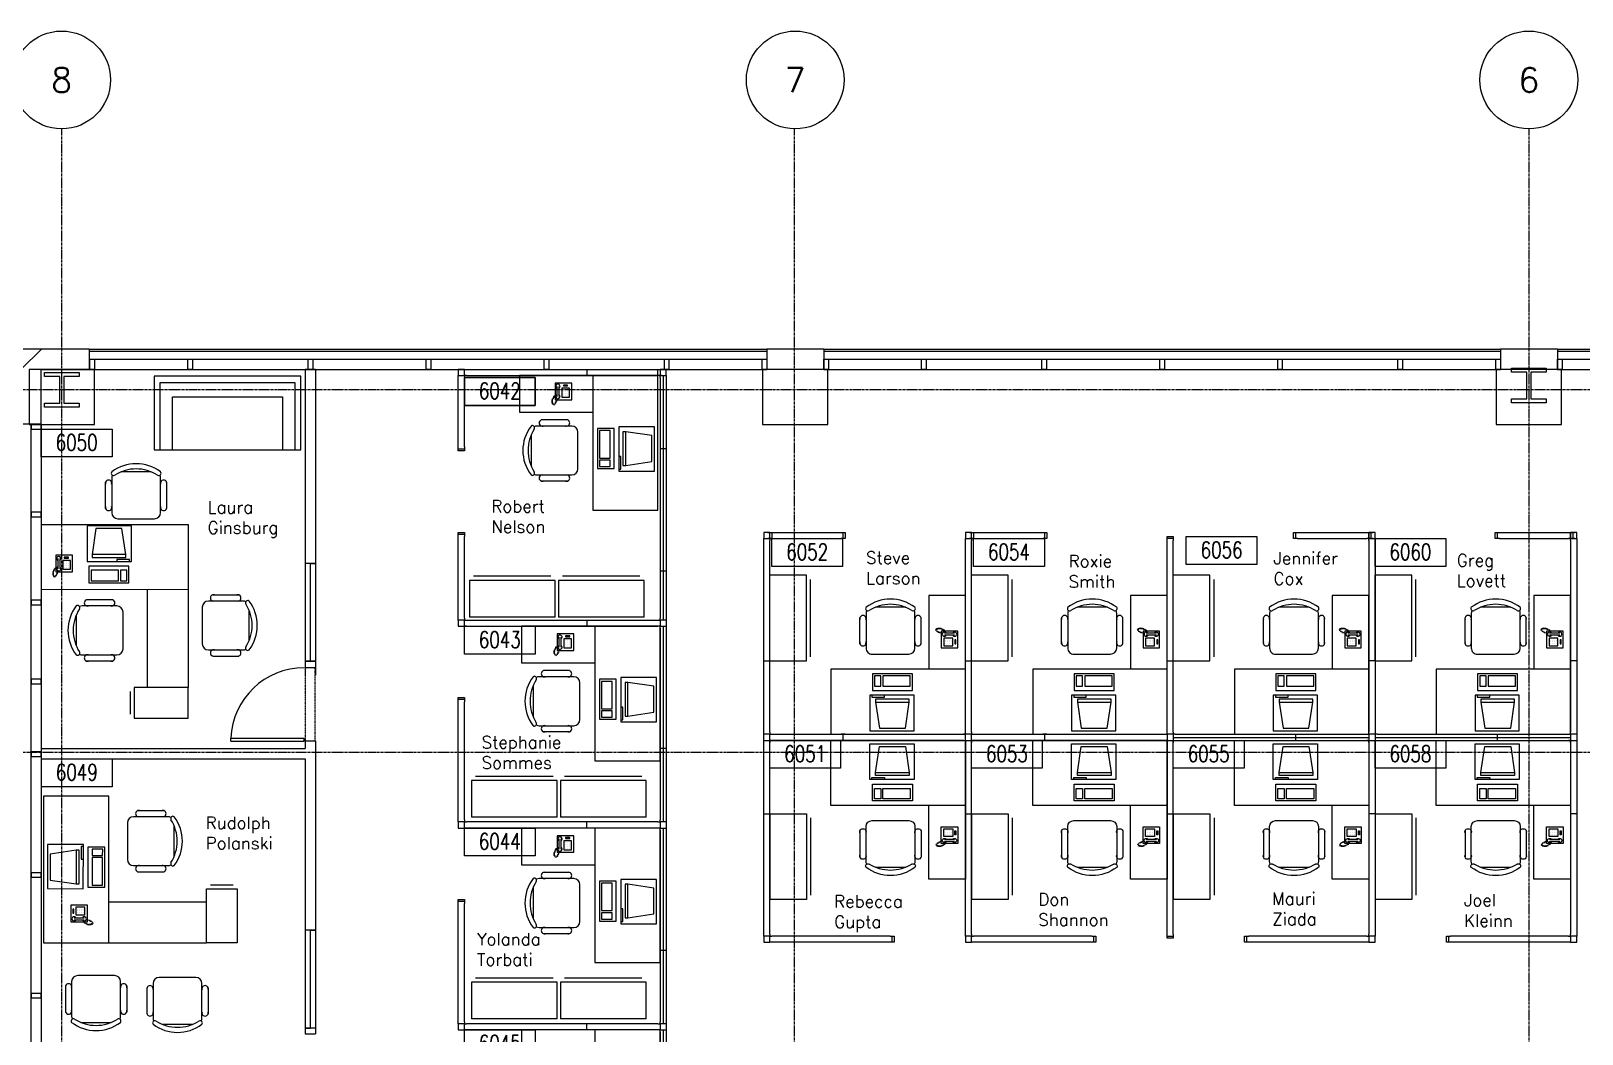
# Model space of a CAD drawing. Header units: inches. Extents: x 736 to 3540, y 736 to 3540.
# Drawn here: x 1209 to 1970, y 3048 to 3540 of the extents above; entities that cross this region are included whole.
import ezdxf
from ezdxf.enums import TextEntityAlignment as Align

# ---------------------------------------------------------------- set-up
doc = ezdxf.new("R2010")
doc.units = ezdxf.units.IN
doc.header["$MEASUREMENT"] = 0
doc.linetypes.add('CENTER', pattern=[2, 1.25, -0.25, 0.25, -0.25])
doc.linetypes.add('HIDDEN2', pattern=[0.1875, 0.125, -0.0625])
doc.layers.get('0').update_dxf_attribs({"linetype": 'CONTINUOUS', "lineweight": 18})
for name, color, linetype, lineweight in [('BUILDING SHELL', 151, 'CONTINUOUS', 18), ('CHAIRS', 4, 'CONTINUOUS', 18), ('COLUMNS', 8, 'CONTINUOUS', 18), ('CPU', 6, 'CONTINUOUS', 18), ('CUBICLE PANELS', 6, 'CONTINUOUS', 18), ('DOORS', 3, 'CONTINUOUS', 18), ('EMPLOYEE', 1, 'CONTINUOUS', 18), ('FURNITURE', 3, 'CONTINUOUS', 18), ('GRID', 255, 'CONTINUOUS', 18), ('GRIDLN', 9, 'CENTER', 18), ('HEADERS', 5, 'HIDDEN2', 18), ('PHONES', 30, 'CONTINUOUS', 18), ('ROOM NUMBERS', 21, 'CONTINUOUS', 18), ('TERRACE', 4, 'CONTINUOUS', 18), ('WALLS', 6, 'CONTINUOUS', 18), ('WINDOWS', 8, 'CONTINUOUS', 18), ('WINDOWS-MULLIONS', 8, 'CONTINUOUS', 18)]:
    doc.layers.add(name, color=color, linetype=linetype, lineweight=lineweight)
doc.styles.add('ARCHITXT', font='simplex.shx')
doc.styles.add('HL-LD', font='simplex.shx')
doc.styles.add('ROMANS', font='romans', dxfattribs={"width": 0.75, "height": 8})

# ---------------------------------------------------------------- blocks, each defined once
blk = doc.blocks.new('NCL-HL')
blk.add_circle((0, 0), 0.25)
at = {"style": 'HL-LD'}
blk.add_attdef('#', text='', height=0.125, dxfattribs=at).set_placement((0, 0), align=Align.MIDDLE)
blk = doc.blocks.new('DR-36')
for p, q in [((0, 36), (0, 0)), ((0, 36), (1.5, 36)), ((1.5, 36), (1.5, 0)), ((0, 0), (1.5, 0))]:
    blk.add_line(p, q)
blk.add_arc((0, 0), 36, 0, 87.61406)
blk = doc.blocks.new('RMNUM')
at = {"lineweight": -2}
blk.add_lwpolyline([(-16.33354, 6.674702), (18.388073, 6.674702), (18.388073, -6.982766), (-16.33354, -6.982766), (-16.33354, 6.674702)], dxfattribs=at)
at = {"lineweight": -2, "style": 'ROMANS', "width": 0.75}
blk.add_attdef('NUMBER', text='', height=8, dxfattribs=at).set_placement((1.027267, 0.114097), align=Align.MIDDLE_CENTER)
blk = doc.blocks.new('CHAIR1')
for p, q in [((0, 9), (0, -9)), ((20, 12), (3, 12)), ((5.12, 15.04), (17.88, 15.04)), ((23, -7.44), (23, 7.44)), ((3, -12), (20, -12)), ((5.12, -15), (17.88, -15))]:
    blk.add_line(p, q)
for centre, radius, start, end in [((3, 9), 3, 90, 180), ((5.56, 13.54), 1.56, 73.7398, 286.2602), ((17.44, 13.54), 1.56, 253.7398, 106.2602), ((20, 9), 3, 62.41556, 90), ((22.34, 11.12), 1.1, 53.30994, 212.02741), ((4.82, 0), 19.64, 327.57575, 32.42425), ((7, 0), 20, 323.1301, 36.8699), ((3, -9), 3, 180, 270), ((5.56, -13.5), 1.56, 73.7398, 286.2602), ((17.44, -13.5), 1.56, 253.7398, 106.2602), ((20, -9), 3, 270, 297.58444), ((22.34, -11.12), 1.1, 147.97259, 306.69006)]:
    blk.add_arc(centre, radius, start, end)
blk = doc.blocks.new('DESK2')
for p, q in [((33, 0), (-33, 0)), ((-33, 0), (-33, -68)), ((33, -32), (33, 0)), ((-33, -32), (33, -32)), ((-15, -68), (-15, -32)), ((-33, -68), (-15, -68))]:
    blk.add_line(p, q)
blk = doc.blocks.new('RECTANG')
for p, q in [((1, 1), (0, 1)), ((0, 1), (0, 0)), ((1, 0), (1, 1)), ((0, 0), (1, 0))]:
    blk.add_line(p, q)
blk = doc.blocks.new('FNPHONE')
for p, q in [((-9.1, 0.22), (-9.7, 0.02)), ((-8.9, 0.62), (-9.5, 0.42)), ((-8.7, 1.02), (-9.3, 0.82)), ((-8.5, 1.42), (-9.1, 1.22)), ((-8.3, 1.82), (-8.9, 1.62)), ((-7.14, 0.56), (-7.5, -0.58)), ((-7.29, 6.54), (-7.29, 1.54)), ((-6.29, 6.54), (-6.29, 1.54)), ((-3.87, 4.85), (-3.87, 4.85)), ((-3.87, 3.91), (-3.87, 3.91)), ((-3.87, 2.97), (-3.87, 2.97)), ((-3.87, 2.03), (-3.87, 2.03)), ((-2.94, 4.85), (-2.94, 4.85)), ((-2.94, 3.91), (-2.94, 3.91)), ((-2.94, 2.97), (-2.94, 2.97)), ((-2.94, 2.03), (-2.94, 2.03)), ((-2, 4.85), (-2, 4.85)), ((-2, 3.91), (-2, 3.91)), ((-2, 2.97), (-2, 2.97)), ((-2, 2.03), (-2, 2.03)), ((-9.3, -0.18), (-9.9, -0.38)), ((-9.3, -0.58), (-9.9, -0.78)), ((-9.3, -0.98), (-9.9, -1.18)), ((-9.3, -1.38), (-9.9, -1.58)), ((-9.1, -1.78), (-9.7, -1.98)), ((-8.9, -2.18), (-9.5, -2.38)), ((-8.43, -2.46), (-9.03, -2.66)), ((-7.9, -1.98), (-8.5, -2.18)), ((-7.7, -1.58), (-8.3, -1.78)), ((-7.5, -1.18), (-8.1, -1.38)), ((-7.3, -0.78), (-7.9, -0.98))]:
    blk.add_line(p, q)
for centre, start, end in [((-6.79, 6.54), 298.49146, 241.50854), ((-6.79, 1.54), 118.49146, 61.50854)]:
    blk.add_arc(centre, 1.05, start, end)
for p, xscale, yscale, zscale in [((-8.21, 0), 8.20528234483245, 8.104073169521023, 8.20528234483245), ((-4.81, 1.25), 3.75, 4.375, 3.75), ((-4.03, 6.72), 2.03125, 0.46875, 2.03125)]:
    blk.add_blockref('RECTANG', p, dxfattribs=dict(xscale=xscale, yscale=yscale, zscale=zscale))
blk = doc.blocks.new('IBMAT', base_point=(61, 306))
for p, q in [((75, 307), (75, 306)), ((81, 307), (75, 307)), ((81, 306), (81, 307))]:
    blk.add_line(p, q)
at = {"xscale": 21, "yscale": 17, "zscale": 21}
blk.add_blockref('RECTANG', (61, 306), dxfattribs=at)
blk = doc.blocks.new('KEYBOARD', base_point=(60, 294))
for p, xscale, yscale, zscale in [((60, 294), 19, 8, 19), ((61, 295), 13, 5, 13), ((75, 295), 3, 5, 3)]:
    blk.add_blockref('RECTANG', p, dxfattribs=dict(xscale=xscale, yscale=yscale, zscale=zscale))
blk = doc.blocks.new('COMPUTER')
for p, q in [((-6.64, 16.23), (-8.5, 3.5)), ((6.08, 16.23), (-6.64, 16.23)), ((8, 3.5), (6.08, 16.23)), ((-8.5, 3.5), (-8.5, 2.04)), ((8, 3.5), (-8.5, 3.5)), ((-8.5, 2.04), (8, 2.04)), ((8, 2.04), (8, 3.5))]:
    blk.add_line(p, q)
at = {"xscale": 1.033846153846154, "yscale": 1.033846153846154, "zscale": 1.033846153846154}
for name, p in [('IBMAT', (-10.86, 0)), ('KEYBOARD', (-10.05, -10.5))]:
    blk.add_blockref(name, p, dxfattribs=at)
blk = doc.blocks.new('DESK3')
for p, q in [((72, 0), (0, 0)), ((0, 0), (0, -80)), ((72, -32), (72, 0)), ((0, -32), (72, -32)), ((20, -80), (20, -32)), ((0, -80), (20, -80))]:
    blk.add_line(p, q)
blk = doc.blocks.new('FC42X18D')
for p, q in [((-21, 0), (-21, -18)), ((-21, 0), (21, 0)), ((21, -18), (21, 0)), ((-21, -18), (21, -18)), ((-19, -20), (19, -20))]:
    blk.add_line(p, q)
blk = doc.blocks.new('FC15X27A')
for p, q in [((7.53125, 0), (-7.53125, 0)), ((-7.53125, 0), (-7.53125, -26.5)), ((7.53125, -26.5), (7.53125, 0)), ((-7.53125, -26.5), (7.53125, -26.5)), ((-5.53125, -28.5), (5.53125, -28.5))]:
    blk.add_line(p, q)
blk = doc.blocks.new('SOFA2')
for p, q in [((-36, 0), (-36, -36)), ((36, 0), (-36, 0)), ((36, -36), (36, 0)), ((-33, -36), (-33, -3)), ((-33, -3), (33, -3)), ((33, -3), (33, -36)), ((-27, -36), (-27, -10)), ((-27, -10), (27, -10)), ((27, -10), (27, -36)), ((-36, -36), (36, -36))]:
    blk.add_line(p, q)

msp = doc.modelspace()

# ---------------------------------------------------------------- linework, layer by layer
at = {"layer": 'BUILDING SHELL'}
for p, q in [((1214.04, 3384), (1204, 3373.96)), ((1237.67, 3384), (1213.69, 3384)), ((1237.7, 3373.96), (1237.7, 3383.96)), ((1570, 3384), (1570, 3374)), ((1598, 3384), (1570, 3384)), ((1598, 3384), (1598, 3374)), ((1930, 3384), (1930, 3374)), ((1958, 3384), (1930, 3384)), ((1958, 3384), (1958, 3374)), ((1238, 3374), (1210, 3374)), ((1238, 3374.01), (1210.37, 3374.01)), ((1214, 3347.1), (1214, 3373.96)), ((1214, 3373.96), (1240.17, 3373.96)), ((1598, 3374), (1570, 3374)), ((1958, 3374), (1930, 3374)), ((1214, 3347.1), (1204, 3347.1))]:
    msp.add_line(p, q, dxfattribs=at)
at = {"layer": 'COLUMNS'}
for points in [[(1215.61, 3370.5), (1215.61, 3372.5), (1232.61, 3372.5), (1232.61, 3370.5), (1225.11, 3370.5), (1225.11, 3357.5), (1232.61, 3357.5), (1232.61, 3355.5), (1215.61, 3355.5), (1215.61, 3357.5), (1223.11, 3357.5), (1223.11, 3370.5)], [(1935.51, 3372.6), (1935.51, 3374.6), (1952.51, 3374.57), (1952.51, 3372.57), (1945.01, 3372.58), (1944.99, 3359.58), (1952.49, 3359.57), (1952.49, 3357.57), (1935.49, 3357.6), (1935.49, 3359.6), (1942.99, 3359.59), (1943.01, 3372.59)]]:
    msp.add_lwpolyline(points, close=True, dxfattribs=at)
at = {"layer": 'CUBICLE PANELS', "linetype": 'Continuous'}
for p, q in [((1480.64, 3374), (1482.64, 3374)), ((1481.64, 3374), (1481.64, 3371)), ((1517.64, 3374), (1517.64, 3371)), ((1480.64, 3371), (1482.64, 3371)), ((1571.5, 3291.01), (1571.5, 3294.01)), ((1670.5, 3291.01), (1670.5, 3294.01)), ((1866.5, 3294.01), (1866.5, 3291.01)), ((1965.5, 3294.01), (1965.5, 3291.01)), ((1572.5, 3195.01), (1606.5, 3195.01)), ((1606.5, 3192.01), (1572.5, 3192.01)), ((1608.5, 3195.01), (1666.5, 3195.01)), ((1666.5, 3192.01), (1608.5, 3192.01)), ((1671.5, 3195.01), (1705.5, 3195.01)), ((1705.5, 3192.01), (1671.5, 3192.01)), ((1707.5, 3195.01), (1765.5, 3195.01)), ((1765.5, 3192.01), (1707.5, 3192.01))]:
    msp.add_line(p, q, dxfattribs=at)
for points in [[(1421.64, 3374), (1418.64, 3374), (1418.64, 3371)], [(1422.64, 3371), (1421.64, 3371), (1421.64, 3374), (1422.64, 3374)], [(1422.64, 3374), (1480.64, 3374)], [(1482.64, 3374), (1516.64, 3374)], [(1518.64, 3371), (1517.64, 3371), (1516.64, 3371), (1516.64, 3374), (1518.64, 3374)], [(1516.64, 3374), (1517.64, 3374), (1517.64, 3371), (1516.64, 3371)], [(1520.64, 3371), (1520.64, 3374), (1517.64, 3374)], [(1418.64, 3370), (1418.64, 3371), (1421.64, 3371), (1421.64, 3370)], [(1418.64, 3336), (1418.64, 3370)], [(1421.64, 3336), (1421.64, 3370)], [(1422.64, 3371), (1480.64, 3371)], [(1482.64, 3371), (1516.64, 3371)], [(1517.64, 3370), (1517.64, 3371), (1520.64, 3371), (1520.64, 3370)], [(1517.64, 3370), (1517.64, 3336)], [(1519.14, 3371), (1519.14, 3335)], [(1520.64, 3370), (1520.64, 3336)], [(1421.64, 3336), (1421.64, 3335), (1421.64, 3334), (1418.64, 3334), (1418.64, 3336)], [(1418.64, 3335), (1421.64, 3335)], [(1517.64, 3336), (1517.64, 3334)], [(1520.64, 3335), (1517.64, 3335)], [(1517.64, 3334), (1517.64, 3276)], [(1519.14, 3335), (1519.14, 3275)], [(1520.64, 3336), (1520.64, 3334)], [(1520.64, 3334), (1520.64, 3276)], [(1418.64, 3292), (1418.64, 3293), (1418.64, 3294), (1421.64, 3294), (1421.64, 3292)], [(1421.64, 3293), (1418.64, 3293)], [(1418.64, 3252), (1418.64, 3292)], [(1421.64, 3252), (1421.64, 3292)], [(1571.5, 3294.01), (1568.5, 3294.01), (1568.5, 3291.01)], [(1568.5, 3290.01), (1568.5, 3291.01), (1571.5, 3291.01), (1571.5, 3290.01)], [(1568.5, 3232.01), (1568.5, 3290.01)], [(1570.5, 3294.01), (1571.5, 3294.01), (1572.5, 3294.01), (1572.5, 3291.01), (1570.5, 3291.01)], [(1572.5, 3291.01), (1571.5, 3291.01), (1571.5, 3294.01), (1572.5, 3294.01)], [(1571.5, 3232.01), (1571.5, 3290.01)], [(1572.5, 3294.01), (1606.5, 3294.01)], [(1572.5, 3291.01), (1606.5, 3291.01)], [(1606.5, 3294.01), (1607.5, 3294.01), (1608.5, 3294.01), (1608.5, 3291.01), (1606.5, 3291.01)], [(1607.5, 3291.01), (1607.5, 3294.01)], [(1670.5, 3294.01), (1667.5, 3294.01), (1667.5, 3291.01)], [(1667.5, 3290.01), (1667.5, 3291.01), (1670.5, 3291.01), (1670.5, 3290.01)], [(1667.5, 3232.01), (1667.5, 3290.01)], [(1669.5, 3294.01), (1670.5, 3294.01), (1671.5, 3294.01), (1671.5, 3291.01), (1669.5, 3291.01)], [(1671.5, 3291.01), (1670.5, 3291.01), (1670.5, 3294.01), (1671.5, 3294.01)], [(1670.5, 3232.01), (1670.5, 3290.01)], [(1671.5, 3294.01), (1705.5, 3294.01)], [(1671.5, 3291.01), (1705.5, 3291.01)], [(1705.5, 3294.01), (1706.5, 3294.01), (1707.5, 3294.01), (1707.5, 3291.01), (1705.5, 3291.01)], [(1706.5, 3291.01), (1706.5, 3294.01)], [(1766.5, 3290.01), (1766.5, 3291.01), (1766.5, 3292.01), (1769.5, 3292.01), (1769.5, 3290.01)], [(1769.5, 3291.01), (1766.5, 3291.01)], [(1766.5, 3232.01), (1766.5, 3290.01)], [(1769.5, 3232.01), (1769.5, 3290.01)], [(1830.5, 3291.01), (1829.5, 3291.01), (1828.5, 3291.01), (1828.5, 3294.01), (1830.5, 3294.01)], [(1829.5, 3294.01), (1829.5, 3291.01)], [(1830.5, 3294.01), (1864.5, 3294.01)], [(1830.5, 3291.01), (1864.5, 3291.01)], [(1864.5, 3294.01), (1865.5, 3294.01), (1865.5, 3291.01), (1864.5, 3291.01)], [(1867.5, 3291.01), (1866.5, 3291.01), (1865.5, 3291.01), (1865.5, 3294.01), (1867.5, 3294.01)], [(1868.5, 3291.01), (1868.5, 3294.01), (1865.5, 3294.01)], [(1865.5, 3290.01), (1865.5, 3291.01), (1868.5, 3291.01), (1868.5, 3290.01)], [(1865.5, 3290.01), (1865.5, 3232.01)], [(1868.5, 3290.01), (1868.5, 3232.01)], [(1929.5, 3291.01), (1928.5, 3291.01), (1927.5, 3291.01), (1927.5, 3294.01), (1929.5, 3294.01)], [(1928.5, 3294.01), (1928.5, 3291.01)], [(1929.5, 3294.01), (1963.5, 3294.01)], [(1929.5, 3291.01), (1963.5, 3291.01)], [(1963.5, 3294.01), (1964.5, 3294.01), (1964.5, 3291.01), (1963.5, 3291.01)], [(1966.5, 3291.01), (1965.5, 3291.01), (1964.5, 3291.01), (1964.5, 3294.01), (1966.5, 3294.01)], [(1967.5, 3291.01), (1967.5, 3294.01), (1964.5, 3294.01)], [(1964.5, 3290.01), (1964.5, 3291.01), (1967.5, 3291.01), (1967.5, 3290.01)], [(1964.5, 3290.01), (1964.5, 3232.01)], [(1967.5, 3290.01), (1967.5, 3232.01)], [(1517.64, 3276), (1517.64, 3274)], [(1520.64, 3275), (1517.64, 3275)], [(1517.64, 3274), (1517.64, 3252)], [(1519.14, 3275), (1519.14, 3251)], [(1520.64, 3276), (1520.64, 3274)], [(1520.64, 3274), (1520.64, 3252)], [(1421.64, 3252), (1421.64, 3251), (1418.64, 3251), (1418.64, 3252)], [(1418.64, 3251), (1418.64, 3248), (1421.64, 3248)], [(1422.64, 3248), (1421.64, 3248), (1421.64, 3251), (1422.64, 3251)], [(1422.64, 3251), (1480.64, 3251)], [(1480.64, 3251), (1482.64, 3251)], [(1481.64, 3251), (1481.64, 3248)], [(1482.64, 3251), (1516.64, 3251)], [(1516.64, 3251), (1517.64, 3251), (1517.64, 3248), (1516.64, 3248)], [(1520.64, 3252), (1520.64, 3251), (1517.64, 3251), (1517.64, 3252)], [(1520.64, 3251), (1520.64, 3248)], [(1422.64, 3248), (1480.64, 3248)], [(1480.64, 3248), (1482.64, 3248)], [(1482.64, 3248), (1516.64, 3248)], [(1517.64, 3247), (1517.64, 3248), (1520.64, 3248), (1520.64, 3247)], [(1517.64, 3247), (1517.64, 3189)], [(1519.14, 3248), (1519.14, 3188)], [(1520.64, 3247), (1520.64, 3189)], [(1568.5, 3230.01), (1568.5, 3232.01)], [(1568.5, 3231.01), (1571.5, 3231.01)], [(1568.5, 3196.01), (1568.5, 3230.01)], [(1571.5, 3230.01), (1571.5, 3232.01)], [(1571.5, 3196.01), (1571.5, 3230.01)], [(1667.5, 3230.01), (1667.5, 3232.01)], [(1667.5, 3231.01), (1670.5, 3231.01)], [(1667.5, 3196.01), (1667.5, 3230.01)], [(1670.5, 3230.01), (1670.5, 3232.01)], [(1670.5, 3196.01), (1670.5, 3230.01)], [(1766.5, 3230.01), (1766.5, 3232.01)], [(1766.5, 3231.01), (1769.5, 3231.01)], [(1766.5, 3196.01), (1766.5, 3230.01)], [(1769.5, 3230.01), (1769.5, 3232.01)], [(1769.5, 3196.01), (1769.5, 3230.01)], [(1865.5, 3232.01), (1865.5, 3230.01)], [(1868.5, 3231.01), (1865.5, 3231.01)], [(1865.5, 3230.01), (1865.5, 3196.01)], [(1868.5, 3232.01), (1868.5, 3230.01)], [(1868.5, 3230.01), (1868.5, 3196.01)], [(1964.5, 3232.01), (1964.5, 3230.01)], [(1967.5, 3231.01), (1964.5, 3231.01)], [(1964.5, 3230.01), (1964.5, 3196.01)], [(1967.5, 3232.01), (1967.5, 3230.01)], [(1967.5, 3230.01), (1967.5, 3196.01)], [(1418.64, 3211), (1418.64, 3212), (1418.64, 3213), (1421.64, 3213), (1421.64, 3211)], [(1421.64, 3212), (1418.64, 3212)], [(1418.64, 3153), (1418.64, 3211)], [(1421.64, 3153), (1421.64, 3211)], [(1517.64, 3189), (1517.64, 3187)], [(1520.64, 3189), (1520.64, 3187)], [(1571.5, 3196.01), (1571.5, 3195.01), (1568.5, 3195.01), (1568.5, 3196.01)], [(1568.5, 3192.01), (1568.5, 3195.01)], [(1568.5, 3191.01), (1568.5, 3192.01), (1571.5, 3192.01), (1571.5, 3191.01)], [(1568.5, 3157.01), (1568.5, 3191.01)], [(1572.5, 3192.01), (1571.5, 3192.01), (1571.5, 3195.01), (1572.5, 3195.01)], [(1571.5, 3157.01), (1571.5, 3191.01)], [(1608.5, 3195.01), (1606.5, 3195.01)], [(1608.5, 3192.01), (1606.5, 3192.01)], [(1607.5, 3192.01), (1607.5, 3195.01)], [(1666.5, 3192.01), (1667.5, 3192.01), (1667.5, 3195.01), (1666.5, 3195.01)], [(1670.5, 3196.01), (1670.5, 3195.01), (1667.5, 3195.01), (1667.5, 3196.01)], [(1667.5, 3191.01), (1667.5, 3192.01), (1670.5, 3192.01), (1670.5, 3191.01)], [(1667.5, 3157.01), (1667.5, 3191.01)], [(1671.5, 3192.01), (1670.5, 3192.01), (1670.5, 3195.01), (1671.5, 3195.01)], [(1670.5, 3157.01), (1670.5, 3191.01)], [(1707.5, 3195.01), (1705.5, 3195.01)], [(1707.5, 3192.01), (1705.5, 3192.01)], [(1706.5, 3192.01), (1706.5, 3195.01)], [(1765.5, 3195.01), (1766.5, 3195.01), (1766.5, 3192.01), (1765.5, 3192.01)], [(1769.5, 3196.01), (1769.5, 3195.01), (1766.5, 3195.01), (1766.5, 3196.01)], [(1766.5, 3191.01), (1766.5, 3192.01), (1769.5, 3192.01), (1769.5, 3191.01)], [(1766.5, 3157.01), (1766.5, 3191.01)], [(1770.5, 3195.01), (1769.5, 3195.01), (1769.5, 3192.01), (1770.5, 3192.01)], [(1769.5, 3193.51), (1829.5, 3193.51)], [(1769.5, 3157.01), (1769.5, 3191.01)], [(1770.5, 3195.01), (1828.5, 3195.01)], [(1770.5, 3192.01), (1828.5, 3192.01)], [(1828.5, 3195.01), (1830.5, 3195.01)], [(1828.5, 3192.01), (1830.5, 3192.01)], [(1829.5, 3195.01), (1829.5, 3192.01)], [(1829.5, 3193.51), (1865.5, 3193.51)], [(1830.5, 3195.01), (1864.5, 3195.01)], [(1830.5, 3192.01), (1864.5, 3192.01)], [(1864.5, 3195.01), (1865.5, 3195.01), (1865.5, 3192.01), (1864.5, 3192.01)], [(1868.5, 3196.01), (1868.5, 3195.01), (1865.5, 3195.01), (1865.5, 3196.01)], [(1865.5, 3191.01), (1865.5, 3192.01), (1868.5, 3192.01), (1868.5, 3191.01)], [(1865.5, 3191.01), (1865.5, 3157.01)], [(1869.5, 3195.01), (1868.5, 3195.01), (1868.5, 3192.01), (1869.5, 3192.01)], [(1868.5, 3193.51), (1928.5, 3193.51)], [(1868.5, 3191.01), (1868.5, 3157.01)], [(1869.5, 3195.01), (1927.5, 3195.01)], [(1869.5, 3192.01), (1927.5, 3192.01)], [(1927.5, 3195.01), (1929.5, 3195.01)], [(1927.5, 3192.01), (1929.5, 3192.01)], [(1928.5, 3195.01), (1928.5, 3192.01)], [(1928.5, 3193.51), (1964.5, 3193.51)], [(1929.5, 3195.01), (1963.5, 3195.01)], [(1929.5, 3192.01), (1963.5, 3192.01)], [(1963.5, 3195.01), (1964.5, 3195.01), (1964.5, 3192.01), (1963.5, 3192.01)], [(1967.5, 3196.01), (1967.5, 3195.01), (1964.5, 3195.01), (1964.5, 3196.01)], [(1964.5, 3191.01), (1964.5, 3192.01), (1967.5, 3192.01), (1967.5, 3191.01)], [(1964.5, 3191.01), (1964.5, 3157.01)], [(1967.5, 3195.01), (1967.5, 3192.01)], [(1967.5, 3191.01), (1967.5, 3157.01)], [(1520.64, 3188), (1517.64, 3188)], [(1517.64, 3187), (1517.64, 3153)], [(1519.14, 3188), (1519.14, 3152)], [(1520.64, 3187), (1520.64, 3153)], [(1421.64, 3153), (1421.64, 3152), (1418.64, 3152), (1418.64, 3153)], [(1418.64, 3152), (1418.64, 3149), (1421.64, 3149)], [(1422.64, 3149), (1421.64, 3149), (1421.64, 3152), (1422.64, 3152)], [(1480.64, 3152), (1422.64, 3152)], [(1482.64, 3152), (1480.64, 3152)], [(1481.64, 3149), (1481.64, 3152)], [(1516.64, 3152), (1482.64, 3152)], [(1516.64, 3152), (1517.64, 3152), (1517.64, 3149), (1516.64, 3149)], [(1520.64, 3153), (1520.64, 3152), (1517.64, 3152), (1517.64, 3153)], [(1520.64, 3152), (1520.64, 3149)], [(1568.5, 3155.01), (1568.5, 3157.01)], [(1568.5, 3156.01), (1571.5, 3156.01)], [(1568.5, 3097.01), (1568.5, 3155.01)], [(1571.5, 3155.01), (1571.5, 3157.01)], [(1571.5, 3097.01), (1571.5, 3155.01)], [(1667.5, 3155.01), (1667.5, 3157.01)], [(1667.5, 3156.01), (1670.5, 3156.01)], [(1667.5, 3097.01), (1667.5, 3155.01)], [(1670.5, 3155.01), (1670.5, 3157.01)], [(1670.5, 3097.01), (1670.5, 3155.01)], [(1766.5, 3155.01), (1766.5, 3157.01)], [(1766.5, 3156.01), (1769.5, 3156.01)], [(1766.5, 3097.01), (1766.5, 3155.01)], [(1769.5, 3155.01), (1769.5, 3157.01)], [(1769.5, 3097.01), (1769.5, 3155.01)], [(1865.5, 3157.01), (1865.5, 3155.01)], [(1868.5, 3156.01), (1865.5, 3156.01)], [(1865.5, 3155.01), (1865.5, 3097.01)], [(1868.5, 3157.01), (1868.5, 3155.01)], [(1868.5, 3155.01), (1868.5, 3097.01)], [(1964.5, 3157.01), (1964.5, 3155.01)], [(1967.5, 3156.01), (1964.5, 3156.01)], [(1964.5, 3155.01), (1964.5, 3097.01)], [(1967.5, 3157.01), (1967.5, 3155.01)], [(1967.5, 3155.01), (1967.5, 3097.01)], [(1480.64, 3149), (1422.64, 3149)], [(1482.64, 3149), (1480.64, 3149)], [(1516.64, 3149), (1482.64, 3149)], [(1517.64, 3148), (1517.64, 3149), (1520.64, 3149), (1520.64, 3148)], [(1517.64, 3148), (1517.64, 3090)], [(1519.14, 3149), (1519.14, 3089)], [(1520.64, 3148), (1520.64, 3090)], [(1418.64, 3112), (1418.64, 3113), (1418.64, 3114), (1421.64, 3114), (1421.64, 3112)], [(1421.64, 3113), (1418.64, 3113)], [(1418.64, 3054), (1418.64, 3112)], [(1421.64, 3054), (1421.64, 3112)], [(1571.5, 3097.01), (1571.5, 3096.01), (1568.5, 3096.01), (1568.5, 3097.01)], [(1568.5, 3096.01), (1568.5, 3093.01), (1571.5, 3093.01)], [(1572.5, 3093.01), (1571.5, 3093.01), (1571.5, 3096.01), (1572.5, 3096.01)], [(1630.5, 3096.01), (1572.5, 3096.01)], [(1630.5, 3093.01), (1572.5, 3093.01)], [(1630.5, 3096.01), (1631.5, 3096.01), (1632.5, 3096.01), (1632.5, 3093.01), (1630.5, 3093.01)], [(1631.5, 3093.01), (1631.5, 3096.01)], [(1670.5, 3097.01), (1670.5, 3096.01), (1667.5, 3096.01), (1667.5, 3097.01)], [(1667.5, 3096.01), (1667.5, 3093.01), (1670.5, 3093.01)], [(1671.5, 3093.01), (1670.5, 3093.01), (1670.5, 3096.01), (1671.5, 3096.01)], [(1729.5, 3096.01), (1671.5, 3096.01)], [(1729.5, 3093.01), (1671.5, 3093.01)], [(1729.5, 3096.01), (1730.5, 3096.01), (1731.5, 3096.01), (1731.5, 3093.01), (1729.5, 3093.01)], [(1730.5, 3093.01), (1730.5, 3096.01)], [(1769.5, 3097.01), (1769.5, 3096.01), (1769.5, 3095.01), (1766.5, 3095.01), (1766.5, 3097.01)], [(1766.5, 3096.01), (1769.5, 3096.01)], [(1806.5, 3093.01), (1805.5, 3093.01), (1804.5, 3093.01), (1804.5, 3096.01), (1806.5, 3096.01)], [(1805.5, 3096.01), (1805.5, 3093.01)], [(1864.5, 3096.01), (1806.5, 3096.01)], [(1864.5, 3093.01), (1806.5, 3093.01)], [(1864.5, 3096.01), (1865.5, 3096.01), (1865.5, 3093.01), (1864.5, 3093.01)], [(1868.5, 3097.01), (1868.5, 3096.01), (1865.5, 3096.01), (1865.5, 3097.01)], [(1865.5, 3093.01), (1868.5, 3093.01), (1868.5, 3096.01)], [(1905.5, 3093.01), (1904.5, 3093.01), (1903.5, 3093.01), (1903.5, 3096.01), (1905.5, 3096.01)], [(1904.5, 3096.01), (1904.5, 3093.01)], [(1963.5, 3096.01), (1905.5, 3096.01)], [(1963.5, 3093.01), (1905.5, 3093.01)], [(1963.5, 3096.01), (1964.5, 3096.01), (1964.5, 3093.01), (1963.5, 3093.01)], [(1967.5, 3097.01), (1967.5, 3096.01), (1964.5, 3096.01), (1964.5, 3097.01)], [(1964.5, 3093.01), (1967.5, 3093.01), (1967.5, 3096.01)], [(1517.64, 3090), (1517.64, 3088)], [(1520.64, 3089), (1517.64, 3089)], [(1517.64, 3088), (1517.64, 3054)], [(1519.14, 3089), (1519.14, 3053)], [(1520.64, 3090), (1520.64, 3088)], [(1520.64, 3088), (1520.64, 3054)], [(1421.64, 3054), (1421.64, 3053), (1418.64, 3053), (1418.64, 3054)], [(1418.64, 3053), (1418.64, 3050), (1421.64, 3050)], [(1422.64, 3050), (1421.64, 3050), (1421.64, 3053), (1422.64, 3053)], [(1480.64, 3053), (1422.64, 3053)], [(1482.64, 3053), (1480.64, 3053)], [(1481.64, 3050), (1481.64, 3053)], [(1516.64, 3053), (1482.64, 3053)], [(1516.64, 3053), (1517.64, 3053), (1517.64, 3050), (1516.64, 3050)], [(1520.64, 3054), (1520.64, 3053), (1517.64, 3053), (1517.64, 3054)], [(1520.64, 3053), (1520.64, 3050)], [(1480.64, 3050), (1422.64, 3050)], [(1482.64, 3050), (1480.64, 3050)], [(1516.64, 3050), (1482.64, 3050)], [(1517.64, 3049), (1517.64, 3050), (1520.64, 3050), (1520.64, 3049)], [(1517.64, 3049), (1517.64, 2991)], [(1519.14, 3050), (1519.14, 2990)], [(1520.64, 3049), (1520.64, 2991)]]:
    msp.add_lwpolyline(points, dxfattribs=at)
at = {"layer": 'GRIDLN'}
for p, q in [((1224, 3492), (1224, 736)), ((1224, 3492), (1224, 736)), ((1583.5, 3492), (1583.5, 736)), ((1944, 3492), (1944, 736)), ((3492, 3364), (736, 3364)), ((3492, 3186), (736, 3186))]:
    msp.add_line(p, q, dxfattribs=at)
at = {"layer": 'HEADERS'}
for p, q in [((1343.48, 3227.41), (1343.48, 3191.41)), ((1348.48, 3191.41), (1348.48, 3227.41))]:
    msp.add_line(p, q, dxfattribs=at)
at = {"layer": 'TERRACE'}
msp.add_line((1214.04, 3384), (988.51, 3384), dxfattribs=at)
at = {"layer": 'WALLS'}
for p, q in [((1238, 3374), (1570, 3374)), ((1348.52, 3374), (1343.44, 3374)), ((1343.52, 3374), (1343.52, 3223.96)), ((1348.52, 3374), (1348.52, 3223.96)), ((1598, 3374), (1930, 3374)), ((1958, 3374), (2290, 3374)), ((1214.06, 2716), (1214.06, 3347)), ((1343.52, 3230.81), (1348.52, 3230.81)), ((1343.52, 3227.81), (1348.52, 3227.81)), ((1343.52, 3191.81), (1343.52, 3187.96)), ((1343.52, 3191.81), (1348.52, 3191.81)), ((1348.52, 3191.81), (1348.52, 3048.12)), ((1214.08, 3187.96), (1343.52, 3187.96)), ((1214.08, 3182.86), (1214.08, 3187.86)), ((1214.08, 3182.96), (1343.52, 3182.96)), ((1343.52, 3182.96), (1343.52, 3048.12)), ((1343.52, 3048.12), (1348.52, 3048.12))]:
    msp.add_line(p, q, dxfattribs=at)
for points in [[(1240.11, 3374), (1208.11, 3374), (1208.11, 3347), (1240.11, 3347)], [(1600, 3374), (1568, 3374), (1568, 3347), (1600, 3347)], [(1960, 3374), (1928, 3374), (1928, 3347), (1960, 3347)]]:
    msp.add_lwpolyline(points, close=True, dxfattribs=at)
at = {"layer": 'WINDOWS'}
for p, q in [((1238, 3384), (1570, 3384)), ((1238, 3383), (1570, 3383)), ((1598, 3384), (1930, 3384)), ((1598, 3383), (1930, 3383)), ((1958, 3384), (2290, 3384)), ((1958, 3383), (2290, 3383)), ((1238, 3379), (1570, 3379)), ((1598, 3379), (1930, 3379)), ((1958, 3379), (2290, 3379)), ((1209, 2716), (1209, 3347))]:
    msp.add_line(p, q, dxfattribs=at)
for points in [[(1348.52, 3230.81), (1343.52, 3230.81), (1346.16, 3230.81), (1346.16, 3278.81), (1348.52, 3278.81), (1343.52, 3278.81)], [(1348.52, 3050.9), (1343.52, 3050.9), (1346.16, 3050.9), (1346.16, 3098.9), (1348.52, 3098.9), (1343.52, 3098.9)]]:
    msp.add_lwpolyline(points, dxfattribs=at)
at = {"layer": 'WINDOWS-MULLIONS'}
for points in [[(1240.12, 3379), (1240.12, 3374), (1237.87, 3374), (1237.87, 3379)], [(1288.25, 3379), (1288.25, 3374), (1286, 3374), (1286, 3379)], [(1347.25, 3379), (1347.25, 3374), (1345, 3374), (1345, 3379)], [(1405.12, 3379), (1405.12, 3374), (1402.88, 3374), (1402.88, 3379)], [(1463, 3379), (1463, 3374), (1460.75, 3374), (1460.75, 3379)], [(1522, 3379), (1522, 3374), (1519.75, 3374), (1519.75, 3379)], [(1570, 3379), (1570, 3374), (1567.75, 3374), (1567.75, 3379)], [(1600.25, 3379), (1600.25, 3374), (1598, 3374), (1598, 3379)], [(1648.25, 3379), (1648.25, 3374), (1646, 3374), (1646, 3379)], [(1707.25, 3379), (1707.25, 3374), (1705, 3374), (1705, 3379)], [(1765.12, 3379), (1765.12, 3374), (1762.88, 3374), (1762.88, 3379)], [(1823, 3379), (1823, 3374), (1820.75, 3374), (1820.75, 3379)], [(1882, 3379), (1882, 3374), (1879.75, 3374), (1879.75, 3379)], [(1930, 3379), (1930, 3374), (1927.75, 3374), (1927.75, 3379)], [(1960.25, 3379), (1960.25, 3374), (1958, 3374), (1958, 3379)], [(1209, 3344.75), (1214, 3344.75), (1214, 3347), (1209, 3347)], [(1209, 3301.76), (1214, 3301.76), (1214, 3304.01), (1209, 3304.01)], [(1208.98, 3258.54), (1213.98, 3258.54), (1213.98, 3260.79), (1208.98, 3260.79)], [(1208.98, 3219.76), (1213.98, 3219.76), (1213.98, 3222.01), (1208.98, 3222.01)], [(1209, 3184.15), (1214, 3184.15), (1214, 3186.4), (1209, 3186.4)], [(1209, 3124.87), (1214, 3124.87), (1214, 3127.12), (1209, 3127.12)], [(1209, 3065.66), (1214, 3065.66), (1214, 3067.91), (1209, 3067.91)]]:
    msp.add_lwpolyline(points, close=True, dxfattribs=at)

# ---------------------------------------------------------------- block references
at = {"lineweight": -3, "rotation": 270}
for p in [(1655.65, 3237.34), (1754.65, 3237.34), (1853.65, 3237.34)]:
    msp.add_blockref('FNPHONE', p, dxfattribs=at)
at = {"layer": 'CHAIRS', "lineweight": -3}
for p, rotation in [((1477.32, 3334.23), 180), ((1260.56, 3300.73), 90), ((1254.11, 3245.97), 180), ((1630.74, 3234.32), 89.99999999999999), ((1729.74, 3234.32), 89.99999999999999), ((1828.74, 3234.32), 89.99999999999999), ((1927.74, 3234.32), 89.99999999999999), ((1478.32, 3211.23), 180), ((1478.32, 3112.23), 180), ((1240.9, 3076.66), 270), ((1280.86, 3075.74), 270)]:
    msp.add_blockref('CHAIR1', p, dxfattribs=dict(at, rotation=rotation))
msp.add_blockref('CHAIR1', (1256.25, 3142.58), dxfattribs=at)
at = {"layer": 'CHAIRS', "lineweight": -3, "xscale": -1, "rotation": 90}
for p in [(1630.74, 3152.7), (1729.74, 3152.7), (1828.74, 3152.7), (1927.74, 3152.7)]:
    msp.add_blockref('CHAIR1', p, dxfattribs=at)
at = {"layer": 'CPU', "lineweight": -3}
for p, rotation in [((1497.41, 3334.94), 270), ((1498.41, 3211.94), 270), ((1631.44, 3214.24), 180), ((1730.44, 3214.24), 180), ((1829.44, 3214.24), 180), ((1928.44, 3214.24), 180), ((1234.64, 3130.09), 89.84054487573727), ((1498.41, 3112.94), 270)]:
    msp.add_blockref('COMPUTER', p, dxfattribs=dict(at, rotation=rotation))
msp.add_blockref('COMPUTER', (1247.44, 3279.75), dxfattribs=at)
at = {"layer": 'CPU', "lineweight": -3, "xscale": -1}
for p in [(1631.44, 3172.78), (1730.44, 3172.78), (1829.44, 3172.78), (1928.44, 3172.78)]:
    msp.add_blockref('COMPUTER', p, dxfattribs=at)
at = {"layer": 'DOORS', "rotation": 90}
msp.add_blockref('DR-36', (1343.02, 3191.66), dxfattribs=at)
at = {"layer": 'FURNITURE', "lineweight": -3}
for name, p in [('SOFA2', (1305.42, 3370.61)), ('CHAIR1', (1293, 3248.39))]:
    msp.add_blockref(name, p, dxfattribs=at)
for name, p, rotation in [('DESK2', (1516.64, 3338), 270), ('FC42X18D', (1571.5, 3252.01), 89.99999999999999), ('FC42X18D', (1670.5, 3252.01), 89.99999999999999), ('FC42X18D', (1769.5, 3252.01), 89.99999999999999), ('FC42X18D', (1868.5, 3252.01), 89.99999999999999), ('FC42X18D', (1445.13, 3252.51), 180), ('FC42X18D', (1488.78, 3252.51), 180), ('DESK2', (1634.5, 3195.01), 180), ('DESK2', (1733.5, 3195.01), 180), ('DESK2', (1832.5, 3195.01), 180), ('DESK2', (1931.5, 3195.01), 180), ('DESK2', (1517.64, 3215), 270), ('FC15X27A', (1286.05, 3210.41), 270), ('FC42X18D', (1446.13, 3154.37), 180), ('FC42X18D', (1489.78, 3154.37), 180), ('DESK3', (1215.12, 3092.68), 89.99502997387958), ('DESK2', (1517.64, 3116), 270), ('FC42X18D', (1446.13, 3055.37), 180), ('FC42X18D', (1489.78, 3055.37), 180), ('DESK2', (1517.64, 3017), 270)]:
    msp.add_blockref(name, p, dxfattribs=dict(at, rotation=rotation))
at = {"layer": 'FURNITURE', "lineweight": -3, "xscale": -1}
for name, p, rotation in [('DESK3', (1286.06, 3297.95), 359.9950299738794), ('FC42X18D', (1571.5, 3135.01), 90), ('FC42X18D', (1670.5, 3135.01), 90), ('FC42X18D', (1769.5, 3135.01), 90), ('FC42X18D', (1868.5, 3135.01), 90), ('FC15X27A', (1302.65, 3092.68), 180)]:
    msp.add_blockref(name, p, dxfattribs=dict(at, rotation=rotation))
for p in [(1634.5, 3192.01), (1733.5, 3192.01), (1832.5, 3192.01), (1931.5, 3192.01)]:
    msp.add_blockref('DESK2', p, dxfattribs=at)
at = {"layer": 'GRID', "xscale": 96, "yscale": 96, "zscale": 96}
for p, values in [((1224, 3516), {'#': '8'}), ((1584, 3516), {'#': '7'}), ((1944, 3516), {'#': '6'})]:
    msp.add_blockref('NCL-HL', p, dxfattribs=at).add_auto_attribs(values)
at = {"layer": 'PHONES', "lineweight": -3}
for p in [(1474.31, 3359.15), (1229.34, 3274.7), (1475.31, 3236.14), (1475.31, 3137.14)]:
    msp.add_blockref('FNPHONE', p, dxfattribs=at)
for p, rotation in [((1952.65, 3237.34), 270), ((1236.65, 3111.26), 90)]:
    msp.add_blockref('FNPHONE', p, dxfattribs=dict(at, rotation=rotation))
at = {"layer": 'PHONES', "lineweight": -3, "xscale": -1, "rotation": 270}
for p in [(1655.65, 3149.68), (1754.65, 3149.68), (1853.65, 3149.68), (1952.65, 3149.68)]:
    msp.add_blockref('FNPHONE', p, dxfattribs=at)
at = {"layer": 'ROOM NUMBERS', "lineweight": -3}
msp.add_blockref('RMNUM', (1437.97, 3363.33), dxfattribs=at).add_auto_attribs({'NUMBER': '6042'})
at = {"layer": 'ROOM NUMBERS'}
for p, values in [((1230.33, 3338.08), {'NUMBER': '6050'}), ((1588.84, 3284.34), {'NUMBER': '6052'}), ((1687.84, 3284.34), {'NUMBER': '6054'}), ((1792.18, 3285.36), {'NUMBER': '6056'}), ((1884.84, 3284.34), {'NUMBER': '6060'}), ((1437.97, 3241.32), {'NUMBER': '6043'}), ((1587.84, 3185.34), {'NUMBER': '6051'}), ((1686.84, 3185.34), {'NUMBER': '6053'}), ((1785.84, 3185.34), {'NUMBER': '6055'}), ((1884.84, 3185.34), {'NUMBER': '6058'}), ((1230.42, 3176.29), {'NUMBER': '6049'}), ((1437.97, 3142.32), {'NUMBER': '6044'}), ((1437.97, 3043.32), {'NUMBER': '6045'})]:
    msp.add_blockref('RMNUM', p, dxfattribs=at).add_auto_attribs(values)

# ---------------------------------------------------------------- texts
at = {"layer": 'EMPLOYEE', "lineweight": -3, "char_height": 6, "attachment_point": 1, "style": 'ARCHITXT'}
for s, insert, width in [('\\A1;Laura\\PGinsburg', (1295.62, 3309.39), 33.0041), ('\\A1;Robert\\PNelson', (1434.87, 3309.87), 24.8759), ('\\A1;Steve\\PLarson', (1618.74, 3284.61), 24.4379), ('\\A1;Roxie\\PSmith', (1718.17, 3282.94), 20.4802), ('\\A1;Jennifer\\PCox', (1818.67, 3284.38), 29.7094), ('\\A1;Greg\\PLovett', (1908.65, 3283.35), 22.1583), ('\\A1;Stephanie\\PSommes', (1430.1, 3194.1), 37.0273), ('\\A1;Rudolph\\PPolanski', (1294.68, 3154.58), 30.4666), ('\\A1;Rebecca\\PGupta', (1603.11, 3116.01), 32.0668), ('\\A1;Don\\PShannon', (1703.29, 3117.03), 32.6071), ('\\A1;Mauri\\PZiada', (1818.01, 3117.38), 20.4434), ('\\A1;Joel\\PKleinn', (1912.2, 3116.61), 22.1091), ('\\A1;Yolanda\\PTorbati', (1427.88, 3097.5), 30.3806)]:
    msp.add_mtext(s, dxfattribs=dict(at, insert=insert, width=width))

doc.saveas('drawing.dxf')
